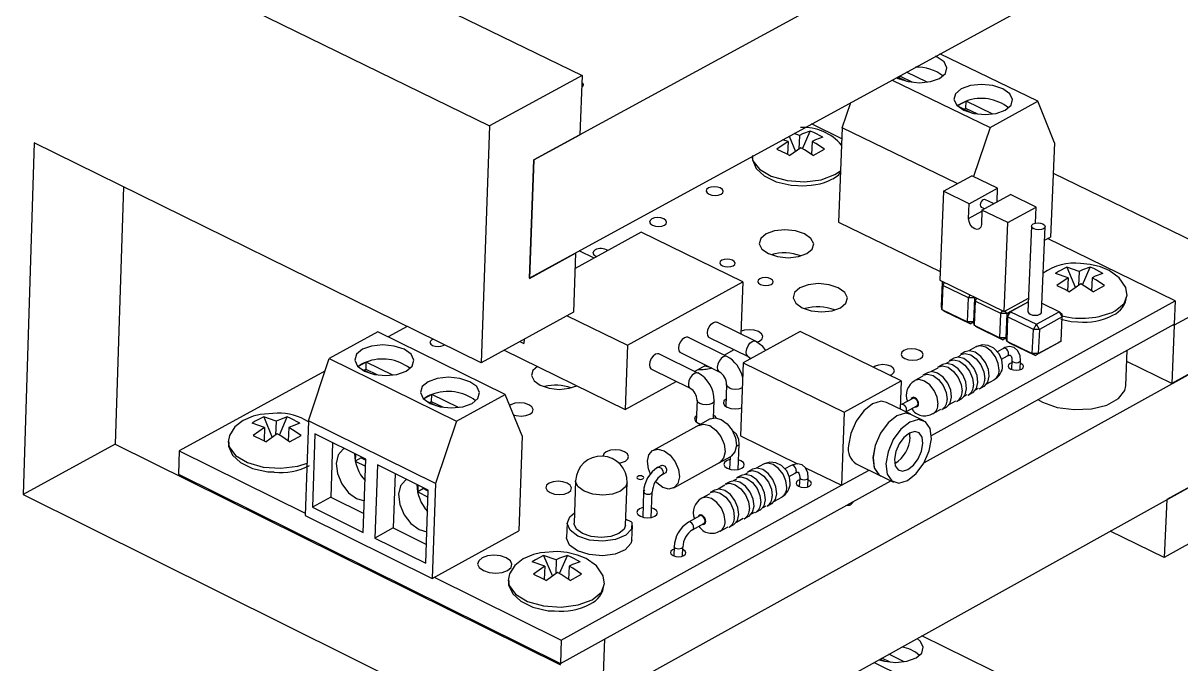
# Model space of a CAD drawing. Extents: x 0 to 151, y 0 to 220.
# Drawn here: x 130 to 141.2, y 146.14 to 152.34 of the extents above; entities that cross this region are included whole.
import ezdxf

# ---------------------------------------------------------------- set-up
doc = ezdxf.new("R2010")
doc.units = 0
doc.layers.get('0').update_dxf_attribs({"linetype": 'CONTINUOUS'})

msp = doc.modelspace()

# ---------------------------------------------------------------- linework, layer by layer
at = {"color": 7, "linetype": 'CONTINUOUS'}
for p, q in [((141.79, 154.747), (134.94, 151.018)), ((131.076, 153.942), (135.408, 151.832)), ((141.74, 153.611), (134.899, 149.873)), ((130.18, 153.462), (134.514, 151.346)), ((139.815, 151.583), (138.868, 152.042)), ((135.408, 151.832), (134.514, 151.346)), ((135.408, 151.832), (135.387, 151.259)), ((138.405, 151.789), (139.352, 151.33)), ((138.459, 151.819), (138.545, 151.777)), ((138.485, 151.822), (138.469, 151.813)), ((138.485, 151.822), (138.485, 151.833)), ((138.598, 151.767), (138.485, 151.822)), ((138.745, 151.768), (138.544, 151.865)), ((137.923, 151.326), (138.005, 151.571)), ((139.122, 151.585), (139.037, 151.539)), ((139.119, 151.515), (139.122, 151.585)), ((139.379, 151.46), (139.122, 151.585)), ((139.352, 151.33), (139.815, 151.583)), ((139.975, 151.182), (139.815, 151.583)), ((139.038, 151.538), (139.18, 151.469)), ((139.119, 151.515), (139.103, 151.506)), ((139.233, 151.459), (139.119, 151.515)), ((134.514, 151.346), (134.431, 149.055)), ((137.919, 151.221), (137.626, 151.364)), ((134.94, 151.016), (135.387, 151.259)), ((137.409, 151.245), (137.471, 151.099)), ((137.509, 151.254), (137.457, 151.271)), ((137.509, 151.254), (137.503, 151.121)), ((137.54, 151.124), (137.614, 151.295)), ((137.923, 151.326), (137.887, 150.416)), ((139.034, 150.787), (137.923, 151.326)), ((139.352, 151.33), (139.193, 150.856)), ((130.109, 151.182), (130.003, 147.782)), ((134.431, 149.055), (130.109, 151.182)), ((137.4, 151.194), (137.292, 151.119)), ((137.4, 151.194), (137.348, 151.212)), ((137.4, 151.194), (137.395, 151.069)), ((137.522, 151.134), (137.415, 151.059)), ((137.631, 151.194), (137.626, 151.069)), ((139.975, 151.182), (139.936, 150.271)), ((134.899, 149.873), (134.94, 151.018)), ((134.94, 151.016), (134.899, 149.871)), ((137.853, 150.874), (137.907, 150.911)), ((138.901, 150.714), (139.175, 150.864)), ((139.425, 150.743), (139.175, 150.864)), ((139.962, 150.887), (142.002, 149.898)), ((130.973, 150.757), (130.894, 148.267)), ((138.901, 150.714), (138.866, 149.854)), ((139.151, 150.592), (138.901, 150.714)), ((139.151, 150.592), (139.425, 150.743)), ((139.274, 150.532), (139.549, 150.683)), ((139.42, 150.612), (139.425, 150.743)), ((139.799, 150.561), (139.549, 150.683)), ((139.145, 150.451), (139.151, 150.592)), ((139.267, 150.56), (139.298, 150.545)), ((139.386, 150.594), (139.303, 150.634)), ((139.525, 150.41), (139.799, 150.561)), ((139.793, 150.405), (139.799, 150.561)), ((139.274, 150.532), (139.269, 150.391)), ((139.525, 150.41), (139.274, 150.532)), ((137.887, 150.416), (138.869, 149.938)), ((139.489, 149.55), (139.525, 150.41)), ((139.754, 150.376), (139.719, 149.551)), ((139.851, 149.545), (139.886, 150.37)), ((135.979, 150.317), (135.34, 149.967)), ((136.963, 149.836), (135.979, 150.317)), ((139.88, 150.24), (139.936, 150.271)), ((141.143, 149.654), (139.907, 150.255)), ((134.899, 149.871), (135.345, 150.115)), ((135.345, 150.115), (135.324, 149.544)), ((135.345, 150.115), (135.343, 150.116)), ((135.523, 150.067), (135.381, 150.137)), ((140.106, 149.877), (139.985, 149.919)), ((140.215, 149.937), (140.094, 149.979)), ((140.094, 149.979), (140.178, 149.78)), ((140.215, 149.937), (140.209, 149.803)), ((140.246, 149.808), (140.321, 149.979)), ((142.002, 149.898), (141.133, 149.417)), ((135.846, 149.224), (136.963, 149.836)), ((136.963, 149.836), (136.944, 149.333)), ((138.866, 149.854), (139.489, 149.55)), ((138.882, 149.601), (138.892, 149.833)), ((138.895, 149.803), (138.886, 149.571)), ((138.898, 149.838), (138.892, 149.833)), ((138.895, 149.803), (138.892, 149.833)), ((138.895, 149.803), (138.911, 149.832)), ((139.143, 149.682), (138.895, 149.803)), ((140.106, 149.877), (139.999, 149.801)), ((140.106, 149.877), (140.101, 149.752)), ((140.23, 149.817), (140.122, 149.741)), ((140.339, 149.877), (140.333, 149.752)), ((139.134, 149.45), (139.143, 149.682)), ((139.143, 149.682), (139.159, 149.711)), ((139.201, 149.682), (139.143, 149.682)), ((139.201, 149.682), (139.192, 149.45)), ((139.201, 149.682), (139.195, 149.693)), ((139.195, 149.448), (139.205, 149.681)), ((139.209, 149.686), (139.201, 149.682)), ((139.212, 149.685), (139.205, 149.681)), ((139.209, 149.651), (139.205, 149.681)), ((139.209, 149.651), (139.225, 149.679)), ((139.489, 149.55), (139.725, 149.679)), ((139.719, 149.677), (139.724, 149.669)), ((138.785, 148.351), (141.143, 149.654)), ((138.886, 149.571), (138.882, 149.601)), ((138.886, 149.571), (139.134, 149.45)), ((138.912, 149.551), (138.886, 149.571)), ((139.159, 149.43), (138.912, 149.551)), ((139.209, 149.651), (139.199, 149.418)), ((139.457, 149.53), (139.209, 149.651)), ((139.457, 149.53), (139.473, 149.558)), ((139.515, 149.53), (139.5, 149.556)), ((139.723, 149.644), (139.515, 149.53)), ((139.551, 149.548), (139.519, 149.528)), ((139.522, 149.498), (139.551, 149.548)), ((139.723, 149.643), (139.551, 149.548)), ((139.551, 149.548), (139.8, 149.427)), ((139.8, 149.427), (140.019, 149.548)), ((140.019, 149.548), (139.855, 149.628)), ((140.019, 149.548), (140.049, 149.498)), ((140.019, 149.548), (140.045, 149.528)), ((141.143, 149.654), (141.133, 149.429)), ((135.324, 149.544), (134.431, 149.055)), ((135.262, 149.51), (135.846, 149.224)), ((137.086, 149.264), (136.71, 149.448)), ((139.192, 149.45), (139.134, 149.45)), ((139.159, 149.43), (139.134, 149.45)), ((139.159, 149.43), (139.192, 149.45)), ((139.196, 149.45), (139.159, 149.43)), ((139.192, 149.45), (139.196, 149.452)), ((139.199, 149.418), (139.195, 149.448)), ((139.447, 149.297), (139.457, 149.53)), ((139.515, 149.53), (139.457, 149.53)), ((139.515, 149.53), (139.505, 149.297)), ((139.509, 149.295), (139.519, 149.528)), ((139.522, 149.498), (139.513, 149.265)), ((139.522, 149.498), (139.519, 149.528)), ((139.771, 149.376), (139.522, 149.498)), ((140.049, 149.498), (139.829, 149.376)), ((140.039, 149.265), (140.049, 149.498)), ((140.045, 149.528), (140.049, 149.498)), ((133.434, 149.355), (132.963, 149.097)), ((134.664, 148.749), (133.434, 149.355)), ((133.716, 149.407), (133.532, 149.306)), ((137.516, 149.358), (136.966, 149.056)), ((138.493, 148.88), (137.516, 149.358)), ((138.717, 148.092), (141.133, 149.429)), ((139.199, 149.418), (139.447, 149.297)), ((139.225, 149.398), (139.199, 149.418)), ((139.473, 149.277), (139.225, 149.398)), ((139.761, 149.144), (139.771, 149.376)), ((139.771, 149.376), (139.8, 149.427)), ((139.829, 149.376), (139.771, 149.376)), ((139.829, 149.376), (139.8, 149.427)), ((139.829, 149.376), (139.819, 149.144)), ((141.133, 149.417), (141.109, 148.855)), ((141.122, 149.422), (141.133, 149.417)), ((134.806, 149.26), (134.846, 149.241)), ((134.847, 149.283), (134.846, 149.241)), ((135.846, 149.224), (135.823, 148.603)), ((136.806, 149.117), (136.43, 149.301)), ((136.638, 149.3), (137.013, 149.116)), ((139.505, 149.297), (139.447, 149.297)), ((139.473, 149.277), (139.447, 149.297)), ((139.473, 149.277), (139.505, 149.297)), ((139.509, 149.297), (139.473, 149.277)), ((139.505, 149.297), (139.509, 149.299)), ((139.513, 149.265), (139.509, 149.295)), ((139.513, 149.265), (139.761, 149.144)), ((139.539, 149.245), (139.513, 149.265)), ((139.787, 149.124), (139.539, 149.245)), ((140.007, 149.245), (139.787, 149.124)), ((139.819, 149.144), (140.039, 149.265)), ((140.039, 149.265), (140.007, 149.245)), ((134.654, 149.177), (135.823, 148.603)), ((136.526, 148.956), (136.15, 149.14)), ((136.358, 149.153), (136.733, 148.968)), ((136.781, 149.129), (136.878, 149.182)), ((136.786, 149.127), (136.785, 149.131)), ((139.001, 149.099), (138.957, 149.075)), ((139.065, 149.125), (139.037, 149.109)), ((139.11, 149.16), (139.067, 149.135)), ((139.216, 149.208), (139.146, 149.17)), ((139.481, 149.194), (139.421, 149.161)), ((139.463, 149.09), (139.521, 149.122)), ((139.819, 149.144), (139.761, 149.144)), ((139.787, 149.124), (139.761, 149.144)), ((139.787, 149.124), (139.819, 149.144)), ((140.665, 148.831), (140.679, 149.178)), ((132.762, 148.494), (132.963, 149.097)), ((132.963, 149.097), (134.193, 148.491)), ((133.321, 149.062), (133.244, 149.019)), ((133.26, 149.002), (133.358, 148.954)), ((133.319, 148.991), (133.301, 148.982)), ((133.319, 148.991), (133.321, 149.062)), ((133.426, 148.938), (133.319, 148.991)), ((133.577, 148.936), (133.321, 149.062)), ((134.733, 145.321), (141.543, 149.093)), ((136.078, 148.992), (136.453, 148.808)), ((136.495, 148.971), (136.604, 149.032)), ((136.966, 149.056), (136.939, 148.35)), ((136.966, 149.056), (137.943, 148.577)), ((138.241, 149.021), (138.227, 149.011)), ((138.846, 149.004), (138.782, 148.969)), ((138.891, 149.039), (138.848, 149.014)), ((138.956, 149.065), (138.927, 149.049)), ((139.563, 149.079), (139.56, 148.991)), ((139.563, 149.079), (139.563, 149.079)), ((139.642, 148.988), (139.646, 149.076)), ((141.109, 148.855), (140.675, 149.066)), ((141.543, 149.095), (141.109, 148.855)), ((132.921, 148.973), (131.513, 148.204)), ((137.943, 148.577), (138.493, 148.88)), ((138.493, 148.88), (138.482, 148.607)), ((138.701, 148.924), (138.624, 148.882)), ((138.746, 148.959), (138.702, 148.934)), ((139.322, 148.852), (139.392, 148.891)), ((135.823, 148.603), (136.318, 148.874)), ((136.805, 148.844), (136.797, 148.632)), ((139.142, 148.743), (139.185, 148.767)), ((139.213, 148.792), (139.242, 148.808)), ((139.251, 148.803), (139.295, 148.828)), ((133.956, 148.749), (133.878, 148.707)), ((133.895, 148.689), (133.993, 148.641)), ((133.953, 148.678), (133.936, 148.669)), ((133.953, 148.678), (133.956, 148.749)), ((134.062, 148.625), (133.953, 148.678)), ((134.212, 148.623), (133.956, 148.749)), ((134.193, 148.491), (134.664, 148.749)), ((134.829, 148.347), (134.664, 148.749)), ((136.519, 148.694), (136.511, 148.483)), ((136.678, 148.522), (136.685, 148.687)), ((138.585, 148.557), (138.35, 148.672)), ((138.605, 148.711), (138.495, 148.65)), ((138.958, 148.651), (139.022, 148.687)), ((139.032, 148.682), (139.076, 148.707)), ((139.103, 148.731), (139.132, 148.747)), ((134.719, 148.649), (134.708, 148.642)), ((137.943, 148.577), (137.915, 147.87)), ((138.538, 148.58), (138.645, 148.638)), ((138.711, 148.495), (138.587, 148.556)), ((138.801, 148.564), (138.877, 148.606)), ((138.887, 148.602), (138.931, 148.626)), ((132.338, 148.428), (132.218, 148.47)), ((132.338, 148.428), (132.229, 148.352)), ((132.449, 148.489), (132.329, 148.531)), ((132.329, 148.531), (132.412, 148.333)), ((132.338, 148.428), (132.334, 148.3)), ((132.449, 148.489), (132.444, 148.356)), ((132.481, 148.356), (132.557, 148.531)), ((132.572, 148.428), (132.567, 148.3)), ((132.762, 148.494), (132.73, 147.579)), ((133.991, 147.887), (132.762, 148.494)), ((134.193, 148.491), (133.991, 147.887)), ((136.544, 148.456), (136.094, 148.208)), ((136.646, 148.512), (136.527, 148.446)), ((132.461, 148.367), (132.352, 148.291)), ((132.824, 148.367), (132.8, 147.659)), ((133.317, 148.123), (132.824, 148.367)), ((134.829, 148.347), (134.796, 147.431)), ((136.939, 148.35), (137.49, 148.079)), ((138.578, 148.335), (138.576, 148.377)), ((130.894, 148.267), (130.003, 147.782)), ((130.894, 148.267), (135.198, 146.133)), ((131.513, 148.204), (131.506, 147.978)), ((131.513, 148.204), (132.731, 147.6)), ((132.996, 148.282), (132.978, 147.756)), ((136.917, 148.023), (136.926, 148.267)), ((133.218, 148.172), (133.215, 148.105)), ((133.271, 148.136), (133.215, 148.105)), ((133.215, 148.105), (133.314, 148.056)), ((133.271, 148.146), (133.271, 148.136)), ((133.271, 148.136), (133.316, 148.113)), ((133.292, 147.415), (133.317, 148.123)), ((136.295, 147.846), (136.744, 148.093)), ((136.728, 148.084), (136.846, 148.15)), ((136.839, 148.146), (136.834, 148.026)), ((133.428, 148.068), (133.403, 147.36)), ((133.921, 147.824), (133.428, 148.068)), ((133.599, 147.983), (133.581, 147.458)), ((136.139, 148.044), (136.14, 148.044)), ((136.174, 148.063), (136.14, 148.044)), ((136.18, 147.972), (136.214, 147.991)), ((137.01, 147.992), (136.981, 147.975)), ((137.055, 148.026), (137.011, 148.002)), ((137.162, 148.075), (137.091, 148.036)), ((137.428, 148.062), (137.368, 148.028)), ((137.41, 147.957), (137.469, 147.989)), ((137.569, 148.04), (137.915, 147.87)), ((137.915, 147.87), (138.182, 148.018)), ((138.059, 148.078), (138.294, 147.963)), ((131.506, 147.978), (135.199, 146.147)), ((133.821, 147.874), (133.818, 147.807)), ((133.991, 147.887), (133.958, 146.97)), ((134.692, 144.19), (141.494, 147.971)), ((135.199, 146.147), (138.394, 147.914)), ((135.207, 146.373), (137.915, 147.87)), ((135.345, 147.914), (135.33, 147.504)), ((135.827, 147.484), (135.843, 147.895)), ((136.789, 147.87), (136.724, 147.834)), ((136.835, 147.904), (136.791, 147.88)), ((136.9, 147.931), (136.87, 147.915)), ((136.945, 147.965), (136.901, 147.941)), ((137.512, 147.947), (137.508, 147.858)), ((137.512, 147.947), (137.512, 147.946)), ((137.591, 147.855), (137.594, 147.943)), ((138.295, 147.962), (138.419, 147.901)), ((141.494, 147.973), (141.06, 147.732)), ((130.003, 147.782), (134.309, 145.641)), ((131.944, 147.761), (131.944, 147.747)), ((132.978, 147.756), (132.8, 147.659)), ((132.978, 147.756), (133.299, 147.598)), ((133.874, 147.838), (133.818, 147.807)), ((133.818, 147.807), (133.919, 147.757)), ((133.874, 147.847), (133.874, 147.838)), ((133.874, 147.838), (133.921, 147.814)), ((133.896, 147.116), (133.921, 147.824)), ((136.003, 147.807), (135.994, 147.563)), ((136.076, 147.559), (136.086, 147.804)), ((136.643, 147.789), (136.566, 147.747)), ((136.689, 147.824), (136.645, 147.8)), ((137.268, 147.718), (137.339, 147.757)), ((132.8, 147.659), (133.292, 147.415)), ((133.227, 147.742), (133.303, 147.721)), ((137.158, 147.657), (137.187, 147.673)), ((137.196, 147.669), (137.24, 147.693)), ((137.97, 147.679), (137.97, 147.679)), ((141.06, 147.732), (141.036, 147.172)), ((141.903, 147.655), (141.036, 147.172)), ((132.73, 147.579), (133.958, 146.97)), ((135.889, 147.514), (135.829, 147.544)), ((136.546, 147.575), (136.435, 147.514)), ((136.901, 147.515), (136.966, 147.551)), ((136.976, 147.547), (137.02, 147.571)), ((137.047, 147.596), (137.077, 147.612)), ((137.086, 147.608), (137.13, 147.632)), ((133.581, 147.458), (133.403, 147.36)), ((133.581, 147.458), (133.903, 147.299)), ((133.831, 147.443), (133.907, 147.422)), ((133.958, 146.97), (134.796, 147.431)), ((135.263, 147.506), (135.258, 147.365)), ((135.888, 147.34), (135.894, 147.482)), ((136.476, 147.441), (136.586, 147.502)), ((136.743, 147.428), (136.82, 147.47)), ((136.83, 147.466), (136.874, 147.49)), ((141.036, 147.172), (140.515, 147.427)), ((133.403, 147.36), (133.896, 147.116)), ((132.868, 147.288), (132.876, 147.299)), ((136.298, 147.276), (136.295, 147.188)), ((136.378, 147.184), (136.381, 147.273)), ((135.047, 147.088), (134.926, 147.131)), ((135.047, 147.088), (134.938, 147.011)), ((135.158, 147.149), (135.036, 147.192)), ((135.036, 147.192), (135.121, 146.992)), ((135.047, 147.088), (135.042, 146.96)), ((135.158, 147.149), (135.153, 147.015)), ((135.189, 147.016), (135.266, 147.192)), ((135.282, 147.088), (135.277, 146.96)), ((133.339, 147.069), (133.339, 147.055)), ((133.489, 146.98), (133.495, 146.992)), ((133.979, 146.982), (135.207, 146.373)), ((135.171, 147.027), (135.062, 146.95)), ((133.979, 146.752), (133.978, 146.738)), ((134.129, 146.663), (134.135, 146.674)), ((134.649, 146.419), (134.649, 146.405)), ((139.581, 145.976), (138.693, 146.414)), ((135.207, 146.373), (135.199, 146.147)), ((135.616, 146.039), (135.629, 146.385)), ((138.29, 146.19), (138.332, 146.169)), ((138.386, 146.161), (138.307, 146.199)), ((138.523, 146.164), (138.375, 146.237)), ((138.233, 146.158), (139.121, 145.72))]:
    msp.add_line(p, q, dxfattribs=at)
at = {"color": 8, "linetype": 'CONTINUOUS'}
for p, q in [((139.145, 150.451), (139.274, 150.522)), ((133.467, 146.991), (133.482, 146.997)), ((134.107, 146.674), (134.122, 146.68))]:
    msp.add_line(p, q, dxfattribs=at)
at = {"color": 7, "linetype": 'CONTINUOUS'}
for points in [[(138.448, 151.813), (138.463, 151.805), (138.559, 151.773), (138.669, 151.762), (138.776, 151.773), (138.864, 151.805), (138.92, 151.852), (138.935, 151.908), (138.907, 151.964), (138.84, 152.011), (138.824, 152.018)], [(135.406, 151.768), (135.411, 151.763), (135.419, 151.747), (135.414, 151.73), (135.404, 151.72)], [(139.074, 151.704), (139.018, 151.656), (139.003, 151.601), (139.031, 151.545), (139.098, 151.497), (139.194, 151.466), (139.304, 151.455), (139.411, 151.466), (139.499, 151.497), (139.555, 151.545), (139.57, 151.601), (139.542, 151.656), (139.475, 151.704), (139.379, 151.735), (139.269, 151.746), (139.162, 151.735), (139.074, 151.704)], [(139.122, 151.585), (139.043, 151.546), (139.035, 151.54)], [(137.614, 151.295), (137.54, 151.269), (137.509, 151.254)], [(137.737, 151.235), (137.65, 151.281), (137.614, 151.295)], [(137.737, 151.235), (137.663, 151.209), (137.631, 151.194)], [(137.292, 151.119), (137.38, 151.077), (137.415, 151.059)], [(137.641, 151.059), (137.558, 151.115), (137.522, 151.134)], [(137.75, 151.119), (137.667, 151.174), (137.631, 151.194)], [(137.641, 151.059), (137.721, 151.103), (137.75, 151.119)], [(137.05, 151.049), (137.059, 151.009), (137.122, 150.927), (137.237, 150.86), (137.389, 150.817), (137.557, 150.805), (137.719, 150.825), (137.853, 150.874)], [(137.056, 151.059), (137.054, 151.017), (137.092, 150.933), (137.167, 150.863), (137.283, 150.806), (137.428, 150.772), (137.494, 150.77)], [(137.831, 150.832), (137.887, 150.87), (137.906, 150.894)], [(136.629, 150.745), (136.612, 150.731), (136.608, 150.715), (136.616, 150.699), (136.635, 150.685), (136.663, 150.676), (136.694, 150.672), (136.725, 150.676), (136.751, 150.685), (136.767, 150.699), (136.772, 150.715), (136.764, 150.731), (136.744, 150.745), (136.717, 150.754), (136.685, 150.757), (136.654, 150.754), (136.629, 150.745)], [(139.303, 150.634), (139.297, 150.635), (139.287, 150.632), (139.276, 150.624), (139.267, 150.611), (139.26, 150.597), (139.258, 150.582), (139.259, 150.57), (139.265, 150.561), (139.267, 150.56)], [(136.081, 150.446), (136.065, 150.432), (136.061, 150.416), (136.069, 150.399), (136.088, 150.386), (136.116, 150.377), (136.147, 150.373), (136.178, 150.377), (136.204, 150.386), (136.22, 150.399), (136.225, 150.416), (136.217, 150.432), (136.197, 150.446), (136.17, 150.455), (136.138, 150.458), (136.107, 150.455), (136.081, 150.446)], [(139.269, 150.391), (139.263, 150.366), (139.248, 150.35), (139.228, 150.344), (139.204, 150.35), (139.18, 150.367), (139.161, 150.392), (139.149, 150.422), (139.145, 150.451)], [(137.188, 150.302), (137.136, 150.258), (137.121, 150.206), (137.147, 150.154), (137.209, 150.11), (137.297, 150.081), (137.399, 150.07), (137.499, 150.081), (137.58, 150.11), (137.632, 150.154), (137.647, 150.206), (137.621, 150.258), (137.559, 150.302), (137.47, 150.331), (137.369, 150.341), (137.269, 150.331), (137.188, 150.302)], [(139.869, 150.349), (139.849, 150.342), (139.824, 150.339), (139.798, 150.342), (139.776, 150.349), (139.76, 150.36), (139.754, 150.373), (139.757, 150.386), (139.77, 150.397), (139.791, 150.405), (139.816, 150.407), (139.841, 150.405), (139.863, 150.397), (139.879, 150.386), (139.886, 150.373), (139.882, 150.36), (139.869, 150.349)], [(135.533, 150.146), (135.517, 150.132), (135.513, 150.116), (135.521, 150.1), (135.54, 150.086), (135.55, 150.082)], [(136.758, 150.047), (136.743, 150.035), (136.739, 150.02), (136.746, 150.006), (136.764, 149.993), (136.788, 149.985), (136.817, 149.982), (136.845, 149.985), (136.868, 149.993), (136.883, 150.006), (136.887, 150.02), (136.879, 150.035), (136.862, 150.047), (136.837, 150.055), (136.809, 150.058), (136.781, 150.055), (136.758, 150.047)], [(140.677, 149.703), (140.665, 149.783), (140.601, 149.877), (140.503, 149.946), (140.421, 149.981), (140.32, 150.006), (140.228, 150.015)], [(140.094, 149.979), (140.014, 149.938), (139.985, 149.919)], [(140.321, 149.979), (140.247, 149.952), (140.215, 149.937)], [(140.444, 149.919), (140.357, 149.965), (140.321, 149.979)], [(140.444, 149.919), (140.37, 149.892), (140.339, 149.877)], [(137.126, 149.867), (137.111, 149.855), (137.107, 149.84), (137.115, 149.825), (137.132, 149.813), (137.157, 149.805), (137.185, 149.802), (137.213, 149.805), (137.237, 149.813), (137.251, 149.825), (137.255, 149.84), (137.248, 149.855), (137.23, 149.867), (137.206, 149.875), (137.177, 149.878), (137.149, 149.875), (137.126, 149.867)], [(137.513, 149.78), (137.461, 149.736), (137.447, 149.684), (137.473, 149.632), (137.535, 149.587), (137.624, 149.558), (137.725, 149.548), (137.825, 149.558), (137.907, 149.587), (137.959, 149.632), (137.973, 149.684), (137.947, 149.736), (137.885, 149.78), (137.796, 149.809), (137.695, 149.82), (137.595, 149.809), (137.513, 149.78)], [(139.999, 149.801), (140.087, 149.759), (140.122, 149.741)], [(140.35, 149.741), (140.266, 149.797), (140.23, 149.817)], [(140.459, 149.801), (140.375, 149.857), (140.339, 149.877)], [(140.35, 149.741), (140.429, 149.786), (140.459, 149.801)], [(140.562, 149.556), (140.649, 149.628), (140.677, 149.708)], [(139.719, 149.551), (139.719, 149.548), (139.726, 149.535), (139.741, 149.524), (139.764, 149.516), (139.789, 149.514), (139.814, 149.516), (139.835, 149.524)], [(136.638, 149.3), (136.633, 149.302), (136.622, 149.319), (136.619, 149.343), (136.624, 149.373), (136.637, 149.402), (136.655, 149.427), (136.677, 149.444), (136.697, 149.45), (136.71, 149.448)], [(139.835, 149.524), (139.848, 149.535), (139.851, 149.545)], [(140.038, 149.475), (140.137, 149.453), (140.202, 149.451)], [(137.098, 149.255), (137.123, 149.265), (137.148, 149.286), (137.154, 149.311), (137.142, 149.335), (137.113, 149.356), (137.071, 149.37), (137.024, 149.375), (136.977, 149.37), (136.945, 149.359)], [(133.708, 148.975), (133.765, 149.023), (133.781, 149.08), (133.754, 149.137), (133.687, 149.185), (133.591, 149.217), (133.481, 149.228), (133.372, 149.217), (133.283, 149.185), (133.226, 149.137), (133.21, 149.08), (133.237, 149.023), (133.304, 148.975), (133.4, 148.943), (133.51, 148.932), (133.618, 148.943), (133.708, 148.975)], [(133.969, 149.283), (133.956, 149.277), (133.941, 149.265), (133.937, 149.25), (133.944, 149.236), (133.961, 149.223), (133.986, 149.215), (134.015, 149.212), (134.043, 149.215), (134.066, 149.223), (134.076, 149.23)], [(136.43, 149.301), (136.417, 149.303), (136.397, 149.297), (136.375, 149.28), (136.357, 149.255), (136.344, 149.226), (136.339, 149.197), (136.342, 149.172), (136.353, 149.156), (136.358, 149.153)], [(137.183, 149.175), (137.155, 149.213), (137.086, 149.264)], [(139.473, 149.026), (139.467, 149.083), (139.44, 149.142), (139.389, 149.196), (139.334, 149.222), (139.277, 149.227), (139.223, 149.212), (139.216, 149.207)], [(139.646, 149.076), (139.642, 149.123), (139.621, 149.172), (139.587, 149.202), (139.541, 149.212), (139.496, 149.202), (139.481, 149.194)], [(136.117, 149.137), (136.095, 149.12), (136.077, 149.095), (136.064, 149.065), (136.059, 149.036), (136.062, 149.011), (136.073, 148.995), (136.078, 148.992)], [(136.15, 149.14), (136.138, 149.143), (136.117, 149.137)], [(137.013, 149.116), (137.027, 149.107), (137.039, 149.096)], [(138.519, 149.174), (138.498, 149.156), (138.492, 149.135), (138.503, 149.113), (138.528, 149.095), (138.564, 149.083), (138.606, 149.079), (138.646, 149.083), (138.679, 149.095), (138.7, 149.113), (138.706, 149.135), (138.696, 149.156), (138.67, 149.174), (138.634, 149.186), (138.593, 149.19), (138.552, 149.186), (138.519, 149.174)], [(139.185, 148.767), (139.189, 148.769), (139.222, 148.807), (139.235, 148.864), (139.227, 148.931), (139.198, 148.999), (139.154, 149.056), (139.1, 149.095), (139.045, 149.11), (139.001, 149.099)], [(139.067, 149.135), (139.111, 149.146), (139.165, 149.132), (139.219, 149.093), (139.264, 149.035), (139.293, 148.967), (139.301, 148.9)], [(139.295, 148.828), (139.298, 148.83), (139.331, 148.867), (139.345, 148.924), (139.337, 148.991), (139.308, 149.059), (139.263, 149.117), (139.209, 149.156), (139.154, 149.17), (139.11, 149.16)], [(139.521, 149.122), (139.539, 149.129), (139.548, 149.129), (139.557, 149.12), (139.562, 149.1), (139.563, 149.079)], [(134.975, 149.02), (134.932, 148.981), (134.918, 148.931), (134.943, 148.88), (135.003, 148.837), (135.089, 148.808), (135.187, 148.798), (135.284, 148.808), (135.356, 148.833)], [(136.658, 149.005), (136.607, 149.019), (136.587, 149.022)], [(138.383, 148.934), (138.401, 148.942), (138.422, 148.96), (138.428, 148.981), (138.417, 149.003), (138.392, 149.021), (138.356, 149.033), (138.315, 149.037), (138.274, 149.033), (138.241, 149.021), (138.241, 149.021)], [(138.848, 149.014), (138.891, 149.025), (138.946, 149.011), (139, 148.972), (139.045, 148.914), (139.074, 148.846), (139.082, 148.779)], [(139.076, 148.707), (139.079, 148.709), (139.112, 148.746), (139.126, 148.803), (139.118, 148.87), (139.089, 148.938), (139.044, 148.996), (138.99, 149.035), (138.935, 149.049), (138.891, 149.039)], [(138.957, 149.075), (139.001, 149.085), (139.056, 149.071), (139.11, 149.032), (139.155, 148.974), (139.183, 148.907), (139.192, 148.839)], [(139.562, 149.055), (139.547, 149.048), (139.532, 149.036), (139.528, 149.021), (139.535, 149.007), (139.553, 148.994), (139.578, 148.986), (139.607, 148.983), (139.635, 148.986), (139.658, 148.994), (139.672, 149.007), (139.676, 149.021), (139.669, 149.036), (139.651, 149.048), (139.645, 149.051)], [(134.344, 148.662), (134.401, 148.71), (134.417, 148.767), (134.389, 148.824), (134.322, 148.872), (134.226, 148.904), (134.115, 148.915), (134.007, 148.904), (133.918, 148.872), (133.86, 148.824), (133.844, 148.767), (133.872, 148.71), (133.939, 148.662), (134.035, 148.63), (134.146, 148.618), (134.254, 148.63), (134.344, 148.662)], [(138.702, 148.934), (138.746, 148.945), (138.801, 148.931), (138.855, 148.892), (138.9, 148.834), (138.929, 148.766), (138.937, 148.699)], [(138.931, 148.626), (138.934, 148.629), (138.967, 148.666), (138.981, 148.723), (138.973, 148.79), (138.944, 148.858), (138.899, 148.916), (138.845, 148.955), (138.79, 148.969), (138.746, 148.959)], [(139.814, 148.699), (139.858, 148.674), (140.002, 148.624), (140.167, 148.602), (140.334, 148.609), (140.482, 148.646), (140.594, 148.708), (140.655, 148.787), (140.665, 148.831)], [(134.745, 148.552), (134.77, 148.545), (134.818, 148.54), (134.865, 148.545), (134.903, 148.559), (134.928, 148.579), (134.935, 148.604), (134.923, 148.629), (134.894, 148.649), (134.852, 148.663), (134.805, 148.668), (134.758, 148.663), (134.719, 148.649), (134.719, 148.649)], [(136.801, 148.704), (136.779, 148.686), (136.774, 148.665), (136.784, 148.643), (136.809, 148.625), (136.845, 148.613), (136.887, 148.609), (136.927, 148.613), (136.949, 148.62)], [(138.35, 148.672), (138.299, 148.683), (138.216, 148.658), (138.131, 148.59), (138.057, 148.489), (138.005, 148.371), (137.984, 148.254)], [(138.645, 148.638), (138.646, 148.639), (138.653, 148.647), (138.656, 148.659), (138.654, 148.674), (138.648, 148.689), (138.638, 148.701), (138.626, 148.71), (138.614, 148.713), (138.605, 148.711)], [(132.459, 148.568), (132.295, 148.555), (132.228, 148.539), (132.13, 148.496), (132.049, 148.434), (131.998, 148.351), (131.987, 148.29)], [(136.514, 148.546), (136.5, 148.532), (136.494, 148.511), (136.505, 148.49), (136.53, 148.472), (136.556, 148.462)], [(136.706, 148.521), (136.698, 148.532), (136.679, 148.547)], [(138.585, 148.557), (138.534, 148.567), (138.451, 148.542), (138.366, 148.474), (138.292, 148.374), (138.241, 148.256), (138.22, 148.138), (138.232, 148.039), (138.276, 147.974), (138.294, 147.963)], [(138.587, 148.556), (138.536, 148.567), (138.452, 148.542), (138.367, 148.474), (138.293, 148.373), (138.242, 148.255), (138.221, 148.138), (138.233, 148.039), (138.277, 147.973), (138.295, 147.962)], [(132.329, 148.531), (132.248, 148.49), (132.218, 148.47)], [(132.557, 148.531), (132.481, 148.504), (132.449, 148.489)], [(132.679, 148.47), (132.592, 148.516), (132.557, 148.531)], [(132.679, 148.47), (132.604, 148.443), (132.572, 148.428)], [(132.691, 148.352), (132.607, 148.408), (132.572, 148.428)], [(136.646, 148.512), (136.693, 148.523), (136.753, 148.507), (136.811, 148.465), (136.86, 148.402), (136.891, 148.328), (136.9, 148.255), (136.886, 148.193), (136.85, 148.152), (136.846, 148.15)], [(138.785, 148.32), (138.772, 148.419), (138.729, 148.484), (138.66, 148.506), (138.576, 148.481), (138.491, 148.413), (138.417, 148.312), (138.366, 148.194), (138.345, 148.077), (138.357, 147.978), (138.401, 147.912), (138.47, 147.891), (138.554, 147.916), (138.638, 147.984), (138.712, 148.084), (138.764, 148.202), (138.785, 148.32)], [(132.229, 148.352), (132.316, 148.309), (132.352, 148.291)], [(132.58, 148.291), (132.496, 148.347), (132.461, 148.367)], [(132.58, 148.291), (132.661, 148.336), (132.691, 148.352)], [(136.926, 148.267), (136.923, 148.314), (136.901, 148.364), (136.867, 148.393), (136.865, 148.394)], [(138.702, 148.274), (138.695, 148.336), (138.667, 148.377), (138.624, 148.391), (138.572, 148.375), (138.519, 148.333), (138.473, 148.27), (138.441, 148.196), (138.427, 148.122), (138.435, 148.06), (138.463, 148.02), (138.506, 148.006), (138.558, 148.022), (138.611, 148.064), (138.657, 148.127), (138.689, 148.201), (138.702, 148.274)], [(131.987, 148.292), (131.995, 148.242), (132.057, 148.158), (132.172, 148.09), (132.324, 148.047), (132.494, 148.035), (132.658, 148.055), (132.748, 148.083)], [(131.992, 148.29), (131.99, 148.248), (132.029, 148.163), (132.105, 148.091), (132.222, 148.034), (132.369, 148.001), (132.431, 147.999)], [(133.109, 148.226), (133.096, 148.219), (133.048, 148.164), (133.03, 148.081), (133.042, 147.983), (133.084, 147.884), (133.149, 147.799), (133.227, 147.742)], [(135.759, 148.086), (135.788, 148.09), (135.827, 148.104), (135.851, 148.125), (135.858, 148.149), (135.846, 148.174), (135.817, 148.195), (135.775, 148.209), (135.728, 148.214), (135.681, 148.209), (135.642, 148.195), (135.642, 148.195)], [(136.04, 148.103), (136.054, 148.165), (136.09, 148.206), (136.141, 148.219), (136.201, 148.204), (136.26, 148.161), (136.308, 148.098), (136.34, 148.024), (136.349, 147.951), (136.334, 147.889), (136.299, 147.848), (136.247, 147.834), (136.188, 147.85), (136.129, 147.893), (136.118, 147.904)], [(135.642, 148.195), (135.617, 148.174), (135.61, 148.154)], [(136.069, 147.977), (136.049, 148.029), (136.04, 148.103)], [(136.803, 148.108), (136.784, 148.091), (136.778, 148.071), (136.788, 148.051), (136.811, 148.035), (136.845, 148.024), (136.883, 148.02), (136.921, 148.024), (136.951, 148.035), (136.971, 148.051), (136.976, 148.071), (136.967, 148.091), (136.943, 148.108), (136.921, 148.116)], [(136.838, 148.12), (136.834, 148.119), (136.803, 148.108)], [(137.42, 147.892), (137.413, 147.95), (137.387, 148.009), (137.335, 148.063), (137.28, 148.089), (137.223, 148.094), (137.169, 148.079), (137.162, 148.074)], [(136.174, 148.063), (136.184, 148.065), (136.196, 148.062), (136.207, 148.054), (136.217, 148.041), (136.223, 148.026), (136.225, 148.012), (136.222, 147.999), (136.215, 147.991), (136.214, 147.991)], [(137.011, 148.002), (137.055, 148.012), (137.11, 147.998), (137.164, 147.959), (137.209, 147.901), (137.238, 147.833), (137.246, 147.765)], [(137.24, 147.693), (137.244, 147.695), (137.277, 147.733), (137.29, 147.789), (137.282, 147.857), (137.253, 147.925), (137.208, 147.983), (137.154, 148.022), (137.099, 148.037), (137.055, 148.026)], [(137.594, 147.943), (137.591, 147.99), (137.569, 148.04), (137.535, 148.069), (137.489, 148.079), (137.444, 148.069), (137.428, 148.062)], [(137.469, 147.989), (137.486, 147.996), (137.496, 147.996), (137.505, 147.988), (137.511, 147.967), (137.512, 147.947)], [(133.712, 147.928), (133.699, 147.92), (133.652, 147.866), (133.633, 147.783), (133.645, 147.684), (133.687, 147.585), (133.753, 147.501), (133.831, 147.443)], [(135.09, 147.891), (135.065, 147.87), (135.058, 147.846), (135.07, 147.821), (135.099, 147.8), (135.141, 147.786), (135.189, 147.781), (135.236, 147.786), (135.275, 147.8), (135.299, 147.821), (135.306, 147.846), (135.294, 147.87), (135.265, 147.891), (135.223, 147.905), (135.175, 147.91), (135.128, 147.905), (135.09, 147.891)], [(135.947, 147.957), (135.94, 147.951), (135.938, 147.945), (135.941, 147.938), (135.949, 147.933), (135.96, 147.929), (135.973, 147.928), (135.986, 147.929), (135.996, 147.933), (136.003, 147.938), (136.004, 147.945), (136.001, 147.951), (135.993, 147.957), (135.982, 147.961), (135.969, 147.962), (135.957, 147.961), (135.947, 147.957)], [(136.791, 147.88), (136.835, 147.89), (136.889, 147.876), (136.943, 147.837), (136.988, 147.779), (137.017, 147.711), (137.026, 147.643)], [(137.02, 147.571), (137.023, 147.573), (137.056, 147.611), (137.07, 147.668), (137.061, 147.735), (137.032, 147.803), (136.988, 147.861), (136.934, 147.9), (136.879, 147.915), (136.835, 147.904)], [(136.901, 147.941), (136.945, 147.951), (137, 147.937), (137.054, 147.898), (137.099, 147.84), (137.127, 147.772), (137.136, 147.704)], [(137.13, 147.632), (137.134, 147.634), (137.167, 147.672), (137.18, 147.729), (137.172, 147.796), (137.143, 147.864), (137.098, 147.922), (137.044, 147.961), (136.989, 147.976), (136.945, 147.965)], [(137.511, 147.922), (137.495, 147.916), (137.48, 147.903), (137.476, 147.888), (137.484, 147.874), (137.501, 147.861), (137.526, 147.853), (137.555, 147.85), (137.583, 147.853), (137.606, 147.861), (137.621, 147.874), (137.625, 147.888), (137.618, 147.903), (137.6, 147.916), (137.593, 147.919)], [(136.013, 147.821), (136.005, 147.814), (136.003, 147.807)], [(136.645, 147.8), (136.688, 147.81), (136.743, 147.795), (136.797, 147.756), (136.842, 147.698), (136.871, 147.63), (136.879, 147.563)], [(136.874, 147.49), (136.877, 147.493), (136.91, 147.53), (136.924, 147.587), (136.915, 147.655), (136.886, 147.723), (136.842, 147.781), (136.788, 147.82), (136.733, 147.834), (136.689, 147.824)], [(135.963, 147.644), (135.943, 147.628), (135.938, 147.608), (135.947, 147.588), (135.971, 147.571), (136.004, 147.56), (136.042, 147.556), (136.08, 147.56), (136.111, 147.571), (136.131, 147.588), (136.136, 147.608), (136.126, 147.628), (136.103, 147.644), (136.08, 147.653)], [(135.997, 147.656), (135.994, 147.656), (135.963, 147.644)], [(135.889, 147.514), (135.885, 147.447), (135.83, 147.388), (135.732, 147.347), (135.609, 147.33), (135.48, 147.341), (135.368, 147.378), (135.292, 147.435), (135.263, 147.501), (135.288, 147.566), (135.333, 147.604)], [(136.586, 147.502), (136.587, 147.502), (136.594, 147.511), (136.597, 147.523), (136.595, 147.538), (136.589, 147.553), (136.579, 147.565), (136.567, 147.574), (136.555, 147.577), (136.546, 147.575)], [(135.827, 147.484), (135.813, 147.445), (135.764, 147.403), (135.686, 147.375), (135.592, 147.365), (135.496, 147.375), (135.412, 147.403), (135.354, 147.445), (135.33, 147.494), (135.33, 147.504)], [(135.888, 147.34), (135.88, 147.306), (135.825, 147.247), (135.727, 147.205), (135.604, 147.189), (135.475, 147.2), (135.363, 147.237), (135.286, 147.293), (135.258, 147.36), (135.258, 147.365)], [(135.169, 147.23), (135.004, 147.217), (134.937, 147.201), (134.839, 147.158), (134.757, 147.096), (134.705, 147.013), (134.694, 146.951)], [(135.624, 146.916), (135.611, 146.996), (135.546, 147.092), (135.447, 147.161), (135.364, 147.196), (135.263, 147.22), (135.169, 147.23)], [(136.297, 147.252), (136.282, 147.246), (136.267, 147.233), (136.263, 147.218), (136.27, 147.203), (136.287, 147.191), (136.313, 147.182), (136.341, 147.179), (136.37, 147.182), (136.393, 147.191), (136.408, 147.203), (136.412, 147.218), (136.405, 147.233), (136.387, 147.246), (136.38, 147.249)], [(134.441, 147.169), (134.408, 147.141), (134.398, 147.108), (134.414, 147.075), (134.453, 147.047), (134.509, 147.028), (134.573, 147.022), (134.636, 147.028), (134.688, 147.047), (134.721, 147.075), (134.73, 147.108), (134.714, 147.141), (134.675, 147.169), (134.619, 147.188), (134.555, 147.195), (134.493, 147.188), (134.441, 147.169)], [(135.036, 147.192), (134.956, 147.15), (134.926, 147.131)], [(135.266, 147.192), (135.19, 147.165), (135.158, 147.149)], [(135.389, 147.131), (135.301, 147.177), (135.266, 147.192)], [(135.389, 147.131), (135.314, 147.104), (135.282, 147.088)], [(135.402, 147.011), (135.318, 147.068), (135.282, 147.088)], [(134.938, 147.011), (135.026, 146.969), (135.062, 146.95)], [(135.291, 146.95), (135.207, 147.007), (135.171, 147.027)], [(135.291, 146.95), (135.372, 146.996), (135.402, 147.011)], [(134.694, 146.954), (134.702, 146.901), (134.765, 146.817), (134.881, 146.748), (135.035, 146.705), (135.205, 146.692), (135.369, 146.713), (135.505, 146.763)], [(134.699, 146.951), (134.697, 146.907), (134.737, 146.821), (134.814, 146.75), (134.933, 146.692), (135.08, 146.658), (135.142, 146.657)], [(135.505, 146.763), (135.594, 146.837), (135.624, 146.921)], [(138.279, 146.184), (138.333, 146.169), (138.442, 146.158), (138.549, 146.169), (138.637, 146.201), (138.692, 146.248), (138.707, 146.305), (138.679, 146.361), (138.647, 146.389)]]:
    msp.add_lwpolyline(points, dxfattribs=at)
at = {"color": 8, "linetype": 'CONTINUOUS'}
for points in [[(137.013, 149.116), (137.009, 149.118), (136.998, 149.135), (136.995, 149.159), (137, 149.189), (137.013, 149.218), (137.031, 149.243), (137.052, 149.26), (137.073, 149.266), (137.086, 149.263)], [(139.44, 148.983), (139.432, 149.047), (139.405, 149.112), (139.362, 149.167), (139.31, 149.205), (139.258, 149.218), (139.216, 149.208)], [(136.806, 149.117), (136.793, 149.119), (136.772, 149.113), (136.751, 149.096), (136.733, 149.071), (136.72, 149.042), (136.715, 149.012), (136.718, 148.988), (136.729, 148.971), (136.733, 148.968)], [(139.532, 149.143), (139.53, 149.158), (139.524, 149.172), (139.514, 149.185), (139.502, 149.193), (139.491, 149.197), (139.481, 149.194)], [(139.563, 149.079), (139.563, 149.078), (139.567, 149.069), (139.577, 149.063), (139.591, 149.058), (139.607, 149.056), (139.623, 149.058), (139.635, 149.063)], [(139.635, 149.063), (139.644, 149.069), (139.646, 149.076)], [(136.526, 148.956), (136.513, 148.959), (136.493, 148.952), (136.471, 148.935), (136.453, 148.91), (136.44, 148.881), (136.435, 148.852), (136.438, 148.827), (136.449, 148.811), (136.453, 148.808)], [(138.849, 148.656), (138.841, 148.721), (138.813, 148.786), (138.77, 148.841), (138.719, 148.878), (138.666, 148.892), (138.624, 148.882)], [(136.957, 148.816), (136.949, 148.811), (136.923, 148.801), (136.892, 148.798), (136.86, 148.801), (136.833, 148.811), (136.813, 148.825), (136.805, 148.841), (136.805, 148.845)], [(136.685, 148.687), (136.68, 148.674), (136.664, 148.66), (136.638, 148.651), (136.607, 148.647), (136.575, 148.651), (136.547, 148.66), (136.527, 148.674), (136.519, 148.69), (136.519, 148.694)], [(138.546, 148.599), (138.544, 148.613), (138.538, 148.628), (138.528, 148.641), (138.516, 148.649), (138.504, 148.652), (138.495, 148.65)], [(138.662, 148.656), (138.66, 148.674), (138.652, 148.692), (138.64, 148.707), (138.626, 148.717), (138.612, 148.721), (138.6, 148.717), (138.591, 148.708), (138.589, 148.702)], [(138.538, 148.58), (138.543, 148.586), (138.546, 148.599)], [(136.536, 148.45), (136.583, 148.462), (136.643, 148.447), (136.701, 148.404), (136.75, 148.341), (136.781, 148.267), (136.79, 148.194), (136.776, 148.132), (136.74, 148.091), (136.736, 148.09)], [(136.926, 148.267), (136.924, 148.261), (136.916, 148.254), (136.903, 148.249), (136.899, 148.248)], [(136.14, 148.044), (136.149, 148.046), (136.161, 148.043), (136.173, 148.035), (136.183, 148.022), (136.189, 148.007), (136.191, 147.993), (136.188, 147.98), (136.181, 147.972), (136.18, 147.972)], [(137.386, 147.849), (137.378, 147.914), (137.351, 147.979), (137.308, 148.034), (137.256, 148.071), (137.204, 148.085), (137.162, 148.075)], [(137.479, 148.01), (137.478, 148.025), (137.471, 148.04), (137.462, 148.052), (137.45, 148.061), (137.438, 148.064), (137.428, 148.062)], [(135.779, 147.813), (135.702, 147.785), (135.607, 147.775), (135.511, 147.785), (135.428, 147.813), (135.369, 147.855), (135.345, 147.905), (135.345, 147.914)], [(135.843, 147.895), (135.829, 147.855), (135.779, 147.813)], [(137.512, 147.946), (137.512, 147.945), (137.516, 147.937), (137.526, 147.93), (137.539, 147.925), (137.555, 147.923), (137.571, 147.925), (137.584, 147.93)], [(137.584, 147.93), (137.592, 147.937), (137.594, 147.943)], [(136.003, 147.807), (136.003, 147.806), (136.007, 147.797), (136.017, 147.79), (136.031, 147.786), (136.047, 147.784), (136.062, 147.786), (136.075, 147.79), (136.083, 147.797), (136.086, 147.804)], [(136.79, 147.52), (136.782, 147.585), (136.755, 147.65), (136.712, 147.705), (136.66, 147.743), (136.608, 147.756), (136.566, 147.746)], [(136.603, 147.52), (136.601, 147.538), (136.593, 147.555), (136.582, 147.57), (136.568, 147.581), (136.553, 147.584), (136.541, 147.581), (136.532, 147.571), (136.53, 147.566)], [(136.486, 147.462), (136.485, 147.477), (136.478, 147.492), (136.469, 147.504), (136.457, 147.513), (136.445, 147.516), (136.435, 147.514)], [(136.37, 147.26), (136.357, 147.255), (136.342, 147.253), (136.326, 147.255), (136.312, 147.26), (136.302, 147.267), (136.298, 147.275), (136.298, 147.276)], [(136.381, 147.273), (136.379, 147.267), (136.37, 147.26)]]:
    msp.add_lwpolyline(points, dxfattribs=at)
at = {"color": 7, "linetype": 'CONTINUOUS'}
for centre, radius, start, end in [((138.652, 151.52), 0.393, 51.6726, 93.0756), ((139.268, 151.183), 0.428, 52.123, 109.9813), ((137.545, 150.844), 0.487, 40.3154, 92.8518), ((137.557, 151.367), 0.6, 263.9526, 297.0979), ((135.591, 150.026), 0.133, 59.9632, 115.6653), ((137.362, 149.646), 0.471, 70.0067, 105.6373), ((140.169, 149.497), 0.521, 83.4861, 125.4285), ((140.449, 149.72), 0.225, 293.8842, 355.7154), ((137.687, 149.123), 0.472, 69.8728, 105.363), ((140.237, 150.266), 0.781, 255.959, 294.583), ((140.266, 150.047), 0.599, 263.9208, 297.2612), ((136.665, 148.849), 0.302, 11.8313, 62.1758), ((133.398, 148.829), 0.245, 108.2239, 129.07), ((133.477, 148.652), 0.439, 52.8469, 110.8294), ((136.547, 149.438), 0.448, 267.6295, 284.1371), ((139.324, 149.027), 0.15, 296.7847, 359.5961), ((136.385, 148.692), 0.3, 359.1069, 61.8444), ((136.661, 148.844), 0.144, 0.1464, 59.7794), ((138.697, 148.743), 0.155, 117.8111, 202.8758), ((139.197, 148.893), 0.105, 301.2754, 3.9059), ((134.112, 148.339), 0.439, 52.7563, 110.8432), ((135.153, 148.377), 0.461, 71.3013, 103.8012), ((136.386, 148.693), 0.133, 0.304, 59.555), ((138.978, 148.772), 0.105, 301.2805, 3.9298), ((139.087, 148.832), 0.105, 301.278, 3.9179), ((134.032, 148.517), 0.244, 108.2508, 129.1422), ((138.833, 148.692), 0.104, 301.2838, 3.9456), ((132.469, 148.021), 0.548, 57.693, 90.9565), ((138.719, 148.689), 0.147, 212.2694, 303.2374), ((138.266, 148.346), 0.313, 302.1175, 357.9254), ((138.146, 148.219), 0.165, 167.8274, 238.0258), ((133.597, 148.178), 0.389, 180.1166, 222.5122), ((135.594, 147.904), 0.249, 357.8625, 177.7225), ((132.494, 148.603), 0.608, 264.0118, 297.147), ((136.297, 147.795), 0.295, 122.247, 177.6021), ((134.2, 147.88), 0.389, 180.0882, 222.7214), ((136.299, 147.794), 0.214, 123.8724, 177.3278), ((137.27, 147.893), 0.15, 296.7136, 359.7857), ((137.142, 147.758), 0.104, 301.3232, 4.1304), ((136.639, 147.607), 0.156, 117.8584, 202.8919), ((137.032, 147.697), 0.104, 301.3258, 4.1425), ((137.982, 147.709), 0.032, 247.6197, 304.4207), ((137.95, 147.765), 0.0967, 301.3811, 328.0601), ((136.776, 147.555), 0.104, 301.3318, 4.1705), ((136.922, 147.636), 0.104, 301.3283, 4.1545), ((136.593, 147.264), 0.295, 122.2855, 177.5768), ((136.595, 147.263), 0.214, 123.9094, 177.2932), ((136.661, 147.553), 0.147, 212.2199, 303.2249), ((135.389, 146.933), 0.232, 294.0507, 355.6068), ((135.205, 147.26), 0.607, 263.9816, 297.3113), ((138.458, 145.989), 0.318, 48.2035, 83.0378)]:
    msp.add_arc(centre, radius, start, end, dxfattribs=at)
at = {"color": 8, "linetype": 'CONTINUOUS'}
for centre, radius, start, end in [((139.509, 149.142), 0.0227, 301.2483, 3.8873), ((139.34, 148.976), 0.1, 301.2706, 3.8919), ((138.637, 148.654), 0.0251, 252.1218, 6.1223), ((138.749, 148.649), 0.0999, 301.3183, 3.9539), ((137.457, 148.009), 0.0227, 301.2959, 4.1113), ((137.287, 147.842), 0.0997, 301.3183, 4.1161), ((136.464, 147.46), 0.0227, 301.8176, 4.1663), ((136.578, 147.517), 0.025, 251.9486, 6.4011), ((136.691, 147.513), 0.0997, 301.3565, 4.1812)]:
    msp.add_arc(centre, radius, start, end, dxfattribs=at)

doc.saveas('drawing.dxf')
